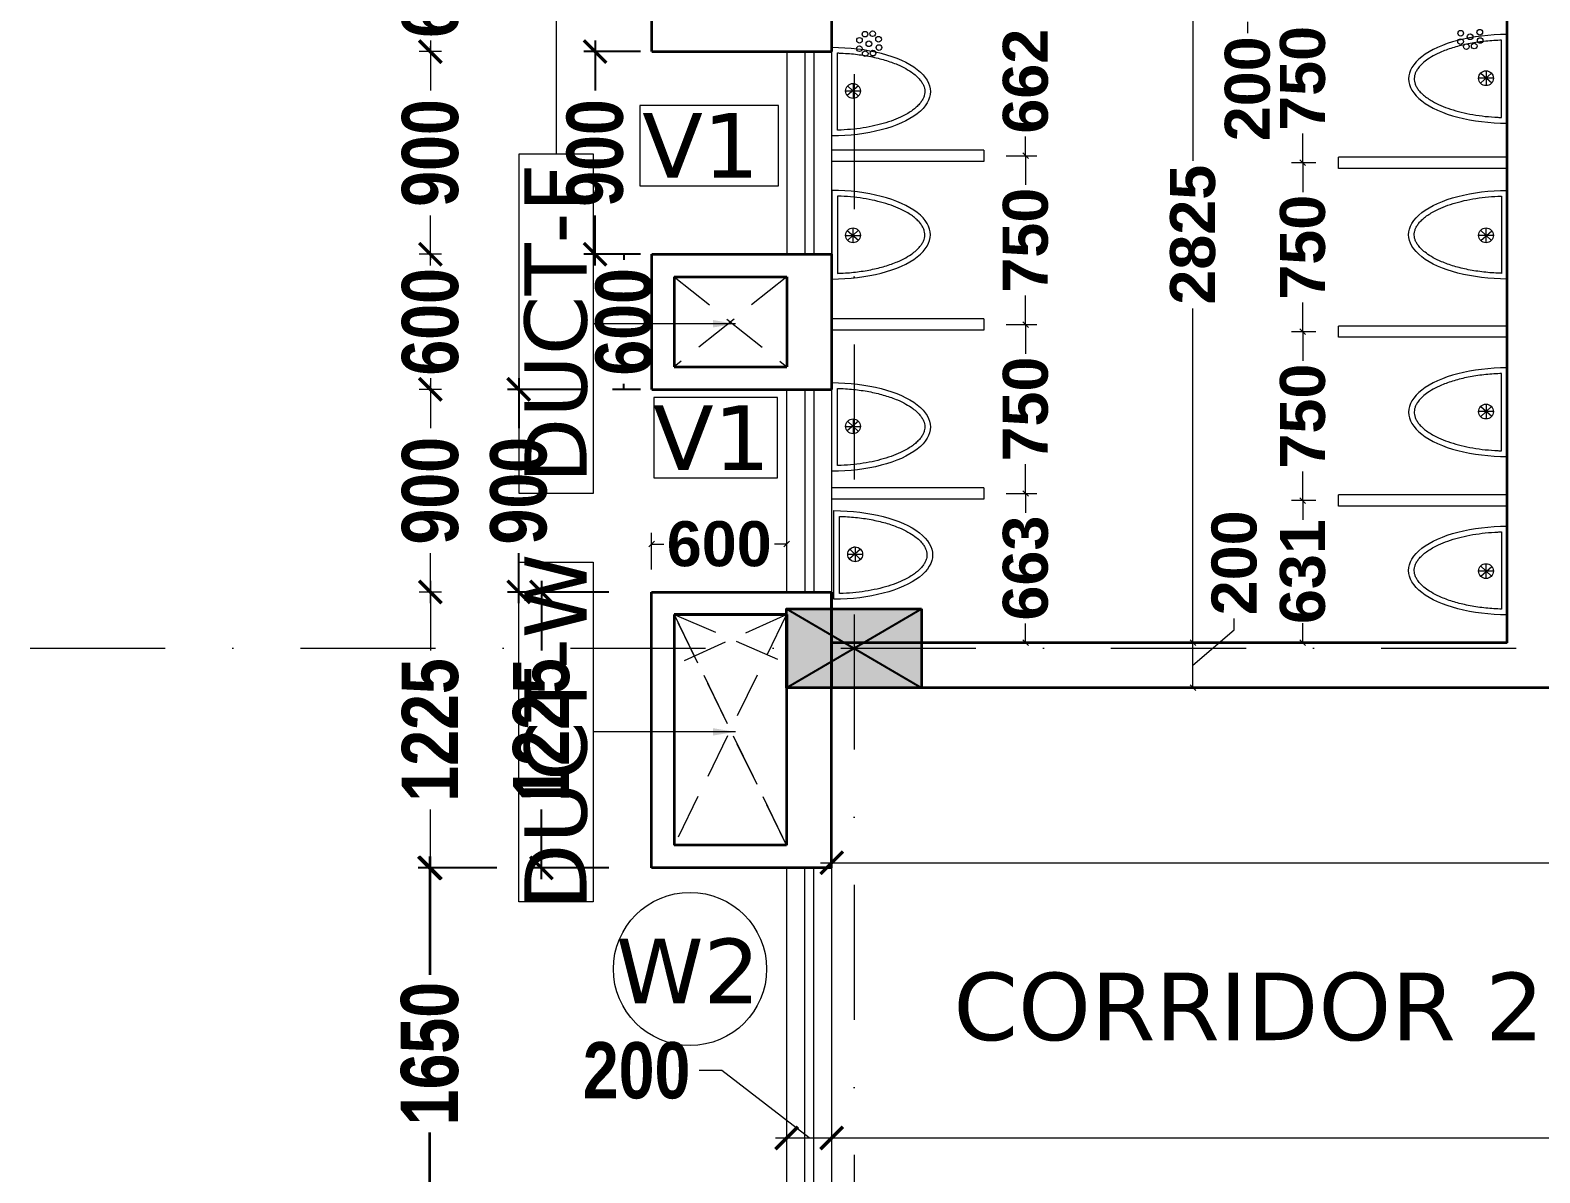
# Model space of a CAD drawing. Header units: millimetres. Extents: x -3092162 to 4513894, y -12317808 to 1849994.
# Drawn here: x -460174 to -453469, y -5834311 to -5829236 of the extents above; entities that cross this region are included whole.
import ezdxf

# ---------------------------------------------------------------- set-up
doc = ezdxf.new("R2010")
doc.units = ezdxf.units.MM
doc.header["$LTSCALE"] = 2
doc.header["$MEASUREMENT"] = 0
doc.header["$PDMODE"] = 34
doc.header["$PDSIZE"] = 500
doc.linetypes.add('DASHDOT', pattern=[1, 0.5, -0.25, 0, -0.25])
doc.linetypes.add('DASHED2', pattern=[0.375, 0.25, -0.125])
for name, color, linetype, lineweight in [('coloumn', 10, 'Continuous', 35), ('D DIM', 250, 'Continuous', 9), ('DUCT', 37, 'Continuous', 35), ('FIXTURE', 252, 'Continuous', 0), ('glass', 5, 'Continuous', 15), ('GRID', 251, 'DASHDOT', 5), ('SILL', 74, 'Continuous', 9), ('TEXT', 7, 'Continuous', 13), ('toi.dim.', 214, 'Continuous', 9), ('VENTI', 162, 'Continuous', 5), ('W2', 162, 'Continuous', 5), ('WAll', 250, 'Continuous', 35)]:
    doc.layers.add(name, color=color, linetype=linetype, lineweight=lineweight)
for name, color, linetype, lineweight, true_color in [('DOT', 7, 'DASHED2', 0, 0x89067c), ('duct text', 7, 'Continuous', 5, 0x30182a), ('partation wall', 7, 'Continuous', 20, 0x525023)]:
    doc.layers.add(name, color=color, linetype=linetype, lineweight=lineweight, true_color=true_color)
doc.styles.add('door', font='arial.ttf', dxfattribs={"height": 70})
doc.styles.add('INNER DIM', font='ARIALNB.TTF', dxfattribs={"height": 250})
doc.styles.add('int dim', font='arialbd.ttf', dxfattribs={"height": 200})
doc.styles.add('style2', font='verdana.ttf')
doc.dimstyles.new('DOOR', dxfattribs={"dimtxt": 100, "dimasz": 100, "dimexe": 25, "dimexo": 50, "dimgap": 25, "dimtad": 0, "dimtih": 1, "dimtoh": 1, "dimdec": 0, "dimzin": 3, "dimdsep": 46, "dimtxsty": 'door', "dimblk": 'OBLIQUE', "dimcen": 200, "dimclrd": 256, "dimclre": 256, "dimclrt": 256, "dimadec": 0, "dimazin": 0, "dimtfac": 1, "dimtdec": 0, "dimtofl": 0, "dimtmove": 2, "dimatfit": 3, "dimfxl": 300, "dimfxlon": 1, "dimfrac": 1, "dimtolj": 1, "dimtzin": 0, "dimlwd": -1, "dimlwe": -1, "dimarcsym": 0})
doc.dimstyles.new('external final', dxfattribs={"dimscale": 0, "dimtxt": 250, "dimasz": 100, "dimexe": 50, "dimexo": 50, "dimgap": 50, "dimtad": 0, "dimdec": 0, "dimzin": 0, "dimdsep": 46, "dimtxsty": 'INNER DIM', "dimblk": 'ARCHTICK', "dimcen": 100, "dimdle": 50, "dimclrd": 256, "dimclre": 256, "dimclrt": 256, "dimadec": 0, "dimazin": 0, "dimtfac": 1, "dimtdec": 0, "dimtix": 1, "dimtmove": 1, "dimatfit": 3, "dimfxl": 50, "dimfxlon": 1, "dimtolj": 1, "dimtzin": 0, "dimlwd": -1, "dimlwe": -1, "dimarcsym": 1})

# ---------------------------------------------------------------- blocks, each defined once
blk = doc.blocks.new('_Oblique')
at = {"color": 0, "linetype": 'ByBlock', "lineweight": -2}
blk.add_line((-0.5, -0.5), (0.5, 0.5), dxfattribs=at)
blk = doc.blocks.new('_ArchTick')
at = {"color": 0, "linetype": 'ByBlock', "const_width": 0.15}
blk.add_lwpolyline([(-0.5, -0.5), (0.5, 0.5)], dxfattribs=at)
blk = doc.blocks.new('*D351')
at = {"ltscale": 100, "transparency": 16777216}
for p, q in [((-458401.2, -5832906.2), (-458401.2, -5833431)), ((-458101.2, -5832956.2), (-458451.2, -5832956.2)), ((-458401.2, -5834656.2), (-458401.2, -5834131.4)), ((-458101.2, -5834606.2), (-458451.2, -5834606.2))]:
    blk.add_line(p, q, dxfattribs=at)
at = {"layer": 'Defpoints', "color": 0, "lineweight": 50, "ltscale": 100, "transparency": 16777216}
for p in [(-458401.2, -5832956.2), (-457414.3, -5832956.2), (-457414.3, -5834606.2)]:
    blk.add_point(p, dxfattribs=at)
at = {"ltscale": 100, "transparency": 16777216, "xscale": 100, "yscale": 100, "zscale": 100}
for p, rotation in [((-458401.2, -5832956.2), 90), ((-458401.2, -5834606.2), 270)]:
    blk.add_blockref('_ArchTick', p, dxfattribs=dict(at, rotation=rotation))
at = {"lineweight": 50, "ltscale": 100, "transparency": 16777216, "insert": (-458401.2, -5833781.2), "char_height": 250, "attachment_point": 5, "rotation": 90, "style": 'INNER DIM'}
blk.add_mtext('\\A1;1650', dxfattribs=at)
blk = doc.blocks.new('*D352')
at = {"ltscale": 100, "transparency": 16777216}
for p, q in [((-457903.5, -5831681.2), (-457903.5, -5831990.8)), ((-457603.5, -5831731.2), (-457953.5, -5831731.2)), ((-457903.5, -5833006.2), (-457903.5, -5832696.6)), ((-457603.5, -5832956.2), (-457953.5, -5832956.2))]:
    blk.add_line(p, q, dxfattribs=at)
at = {"layer": 'Defpoints', "color": 0, "lineweight": 50, "ltscale": 100, "transparency": 16777216}
for p in [(-457903.5, -5831731.2), (-457414.3, -5831731.2), (-457414.3, -5832956.2)]:
    blk.add_point(p, dxfattribs=at)
at = {"ltscale": 100, "transparency": 16777216, "xscale": 100, "yscale": 100, "zscale": 100}
for p, rotation in [((-457903.5, -5831731.2), 90), ((-457903.5, -5832956.2), 270)]:
    blk.add_blockref('_ArchTick', p, dxfattribs=dict(at, rotation=rotation))
at = {"lineweight": 50, "ltscale": 100, "transparency": 16777216, "insert": (-457903.5, -5832343.7), "char_height": 250, "attachment_point": 5, "rotation": 90, "style": 'INNER DIM'}
blk.add_mtext('\\A1;1225', dxfattribs=at)
blk = doc.blocks.new('*D353')
at = {"ltscale": 100, "transparency": 16777216}
for p, q in [((-458004.2, -5830781.2), (-458004.2, -5831003.8)), ((-457704.2, -5830831.2), (-458054.2, -5830831.2)), ((-458004.2, -5831781.2), (-458004.2, -5831558.6)), ((-457704.2, -5831731.2), (-458054.2, -5831731.2))]:
    blk.add_line(p, q, dxfattribs=at)
at = {"layer": 'Defpoints', "color": 0, "lineweight": 50, "ltscale": 100, "transparency": 16777216}
for p in [(-458004.2, -5830831.2), (-457413.6, -5830831.2), (-457413.9, -5831731.2)]:
    blk.add_point(p, dxfattribs=at)
at = {"ltscale": 100, "transparency": 16777216, "xscale": 100, "yscale": 100, "zscale": 100}
for p, rotation in [((-458004.2, -5830831.2), 90), ((-458004.2, -5831731.2), 270)]:
    blk.add_blockref('_ArchTick', p, dxfattribs=dict(at, rotation=rotation))
at = {"lineweight": 50, "ltscale": 100, "transparency": 16777216, "insert": (-458004.2, -5831281.2), "char_height": 250, "attachment_point": 5, "rotation": 90, "style": 'INNER DIM'}
blk.add_mtext('\\A1;900', dxfattribs=at)
blk = doc.blocks.new('*D354')
at = {"ltscale": 100, "transparency": 16777216}
for p, q in [((-457665.1, -5829281.2), (-457665.1, -5829503.8)), ((-457463.6, -5829331.2), (-457715.1, -5829331.2)), ((-457665.1, -5830281.2), (-457665.1, -5830058.6)), ((-457463.6, -5830231.2), (-457715.1, -5830231.2))]:
    blk.add_line(p, q, dxfattribs=at)
at = {"layer": 'Defpoints', "color": 0, "lineweight": 50, "ltscale": 100, "transparency": 16777216}
for p in [(-457665.1, -5829331.2), (-457413.6, -5829331.2), (-457413.6, -5830231.2)]:
    blk.add_point(p, dxfattribs=at)
at = {"ltscale": 100, "transparency": 16777216, "xscale": 100, "yscale": 100, "zscale": 100}
for p, rotation in [((-457665.1, -5829331.2), 90), ((-457665.1, -5830231.2), 270)]:
    blk.add_blockref('_ArchTick', p, dxfattribs=dict(at, rotation=rotation))
at = {"lineweight": 50, "ltscale": 100, "transparency": 16777216, "insert": (-457665.1, -5829781.2), "char_height": 250, "attachment_point": 5, "rotation": 90, "style": 'INNER DIM'}
blk.add_mtext('\\A1;900', dxfattribs=at)
blk = doc.blocks.new('*D355')
at = {"ltscale": 100, "transparency": 16777216}
for p, q in [((-457463.6, -5830231.2), (-457587.1, -5830231.2)), ((-457537.1, -5830231.2), (-457537.1, -5830255.3)), ((-457463.6, -5830831.2), (-457587.1, -5830831.2)), ((-457537.1, -5830831.2), (-457537.1, -5830807.1))]:
    blk.add_line(p, q, dxfattribs=at)
at = {"layer": 'Defpoints', "color": 0, "lineweight": 50, "ltscale": 100, "transparency": 16777216}
for p in [(-457537.1, -5830231.2), (-457413.6, -5830231.2), (-457413.6, -5830831.2)]:
    blk.add_point(p, dxfattribs=at)
at = {"lineweight": 50, "ltscale": 100, "transparency": 16777216, "insert": (-457537.1, -5830531.2), "char_height": 250, "attachment_point": 5, "rotation": 90, "style": 'INNER DIM'}
blk.add_mtext('\\A1;600', dxfattribs=at)

msp = doc.modelspace()

# ---------------------------------------------------------------- hatches: boundary and pattern name
at = {"layer": 'coloumn', "ltscale": 100}
msp.add_hatch(color=256, dxfattribs=at).paths.add_polyline_path([(-456214.7, -5831806.2), (-456214.7, -5832156.2), (-456814.7, -5832156.2), (-456814.7, -5831806.2)])

# ---------------------------------------------------------------- linework, layer by layer
at = {"layer": 'coloumn', "lineweight": 25, "ltscale": 100}
for p, q in [((-456814.7, -5832156.2), (-456214.7, -5831806.2)), ((-456814.7, -5831806.2), (-456214.7, -5832156.2))]:
    msp.add_line(p, q, dxfattribs=at)
at = {"layer": 'coloumn', "ltscale": 100}
msp.add_lwpolyline([(-456214.7, -5831806.2), (-456214.7, -5832156.2), (-456814.7, -5832156.2), (-456814.7, -5831806.2)], close=True, dxfattribs=at)
at = {"layer": 'D DIM', "ltscale": 100}
for p, q in [((-458396.7, -5829281.2), (-458396.7, -5829503.8)), ((-458396.7, -5829331.2), (-458396.7, -5829307.1)), ((-458346.7, -5829331.2), (-458446.7, -5829331.2)), ((-458346.7, -5829331.2), (-458446.7, -5829331.2)), ((-458396.7, -5830281.2), (-458396.7, -5830058.6)), ((-458346.7, -5830231.2), (-458446.7, -5830231.2)), ((-458346.7, -5830231.2), (-458446.7, -5830231.2)), ((-458396.7, -5830231.2), (-458396.7, -5830255.3)), ((-458396.7, -5830781.2), (-458396.7, -5831003.8)), ((-458346.7, -5830831.2), (-458446.7, -5830831.2)), ((-458346.7, -5830831.2), (-458446.7, -5830831.2)), ((-458396.7, -5830831.2), (-458396.7, -5830807.1)), ((-458396.7, -5831781.2), (-458396.7, -5831558.6)), ((-458396.7, -5831681.2), (-458396.7, -5831990.8)), ((-458346.7, -5831731.2), (-458446.7, -5831731.2)), ((-458346.7, -5831731.2), (-458446.7, -5831731.2)), ((-458396.7, -5833006.2), (-458396.7, -5832696.6)), ((-458396.7, -5832906.2), (-458396.7, -5833431)), ((-456613.9, -5832933.9), (-456613.9, -5832883.9)), ((-458346.7, -5832956.2), (-458446.7, -5832956.2)), ((-458346.7, -5832956.2), (-458446.7, -5832956.2)), ((-456663.9, -5832933.9), (-452200.7, -5832933.9)), ((-457102.3, -5833857.1), (-457202.3, -5833857.1)), ((-456713.9, -5834156), (-457102.3, -5833857.1)), ((-458396.7, -5834656.2), (-458396.7, -5834131.4)), ((-456813.9, -5834206), (-456813.9, -5834106)), ((-456613.9, -5834206), (-456613.9, -5834106)), ((-456613.9, -5834206), (-456613.9, -5834106)), ((-456863.9, -5834156), (-456563.9, -5834156)), ((-456663.9, -5834156), (-451534.1, -5834156))]:
    msp.add_line(p, q, dxfattribs=at)
at = {"layer": 'DOT', "ltscale": 400}
for p, q in [((-456813.6, -5830331.2), (-457313.6, -5830731.2)), ((-457313.6, -5830331.2), (-456813.6, -5830731.2)), ((-456814.3, -5831831.2), (-457314.3, -5832856.2)), ((-456814.3, -5832856.2), (-457314.3, -5831831.2)), ((-456814.3, -5831831.2), (-457314.3, -5832856.2)), ((-457314.3, -5831831.2), (-456814.3, -5832856.2)), ((-456813.9, -5831831.2), (-457313.9, -5832056.2)), ((-457313.9, -5831831.2), (-456813.9, -5832046.2))]:
    msp.add_line(p, q, dxfattribs=at)
at = {"layer": 'DUCT', "ltscale": 100}
for p, q in [((-457414.3, -5832956.2), (-457414.3, -5831731.2)), ((-457413.9, -5831731.2), (-456614.3, -5831731.2)), ((-456614.3, -5832956.2), (-456614.3, -5831731.2)), ((-457314.3, -5831831.2), (-457314.3, -5832856.2)), ((-457314.3, -5831831.2), (-456813.9, -5831831.2)), ((-456814.3, -5831831.2), (-456814.3, -5832856.2)), ((-456814.3, -5832856.2), (-457314.3, -5832856.2)), ((-456614.3, -5832956.2), (-457414.3, -5832956.2))]:
    msp.add_line(p, q, dxfattribs=at)
at = {"layer": 'duct text', "ltscale": 0.1}
for points in [[(-458002.9, -5831294), (-458002.9, -5829785.6), (-457673.7, -5829785.6), (-457673.7, -5831294)], [(-458003.3, -5833106.5), (-458003.3, -5831598.1), (-457674.1, -5831598.1), (-457674.1, -5833106.5)]]:
    msp.add_lwpolyline(points, close=True, dxfattribs=at)
at = {"layer": 'FIXTURE', "ltscale": 100}
for p, q in [((-453638.6, -5829623.3), (-453638.6, -5829280.4)), ((-453613.6, -5829648.6), (-453613.6, -5829255.1)), ((-456613.6, -5829705.2), (-456613.6, -5829311.7)), ((-456588.6, -5829679.9), (-456588.6, -5829337.1)), ((-453683.8, -5829426.4), (-453731.6, -5829471.8)), ((-453731.3, -5829426.1), (-453681.9, -5829469.7)), ((-453707.7, -5829416.1), (-453707.7, -5829482.1)), ((-456552.4, -5829505.7), (-456486.4, -5829505.7)), ((-456495.8, -5829482.7), (-456545.2, -5829526.3)), ((-456543.3, -5829483), (-456495.5, -5829528.5)), ((-456519.4, -5829472.7), (-456519.4, -5829538.7)), ((-453674.7, -5829449.1), (-453740.7, -5829449.1)), ((-456613.6, -5829947.6), (-456613.6, -5830341.1)), ((-456588.6, -5829972.9), (-456588.6, -5830315.8)), ((-453638.6, -5829972.9), (-453638.6, -5830315.8)), ((-453613.6, -5829947.6), (-453613.6, -5830341.1)), ((-456519.4, -5830180.1), (-456519.4, -5830114.1)), ((-453707.7, -5830180.1), (-453707.7, -5830114.1)), ((-456552.4, -5830147.1), (-456486.4, -5830147.1)), ((-456495.8, -5830170.1), (-456545.2, -5830126.5)), ((-456543.3, -5830169.8), (-456495.5, -5830124.4)), ((-453674.7, -5830147.1), (-453740.7, -5830147.1)), ((-453683.8, -5830169.8), (-453731.6, -5830124.4)), ((-453731.3, -5830170.1), (-453681.9, -5830126.5)), ((-453638.6, -5831103.8), (-453638.6, -5830761)), ((-453613.6, -5831129.2), (-453613.6, -5830735.7)), ((-456613.6, -5831194.9), (-456613.6, -5830801.4)), ((-456588.6, -5831169.5), (-456588.6, -5830826.7)), ((-453683.8, -5830906.9), (-453731.6, -5830952.4)), ((-453731.3, -5830906.6), (-453681.9, -5830950.2)), ((-453707.7, -5830896.7), (-453707.7, -5830962.7)), ((-456495.8, -5830972.3), (-456545.2, -5831015.9)), ((-456543.3, -5830972.6), (-456495.5, -5831018.1)), ((-456519.4, -5830962.4), (-456519.4, -5831028.4)), ((-453674.7, -5830929.7), (-453740.7, -5830929.7)), ((-456552.4, -5830995.4), (-456486.4, -5830995.4)), ((-456604.1, -5831763.3), (-456604.1, -5831369.8)), ((-456579.1, -5831737.9), (-456579.1, -5831395.1)), ((-453613.6, -5831438.8), (-453613.6, -5831832.3)), ((-453638.6, -5831464.1), (-453638.6, -5831806.9)), ((-456542.9, -5831563.8), (-456476.9, -5831563.8)), ((-456486.3, -5831540.7), (-456535.7, -5831584.3)), ((-456533.9, -5831541), (-456486, -5831586.5)), ((-456509.9, -5831530.8), (-456509.9, -5831596.8)), ((-453674.7, -5831638.3), (-453740.7, -5831638.3)), ((-453683.8, -5831661), (-453731.6, -5831615.5)), ((-453731.3, -5831661.3), (-453681.9, -5831617.7)), ((-453707.7, -5831671.3), (-453707.7, -5831605.3))]:
    msp.add_line(p, q, dxfattribs=at)
at = {"layer": 'FIXTURE', "ltscale": 15000}
for centre in [(-456466.4, -5829253.6), (-456432.2, -5829251.5), (-453820.3, -5829249.3), (-453735.6, -5829244.9), (-456491.3, -5829318), (-456490.7, -5829280.6), (-456449, -5829296.3), (-456406, -5829276.1), (-456404.2, -5829312.9), (-453821, -5829286.7), (-453795, -5829308.9), (-453778.6, -5829265.1), (-453760.3, -5829306.3), (-453733.8, -5829281.6), (-456465.3, -5829340.1), (-456430.7, -5829337.6)]:
    msp.add_circle(centre, 12.5, dxfattribs=at)
at = {"layer": 'FIXTURE', "ltscale": 100}
for centre in [(-453707.7, -5829449.1), (-456519.4, -5829505.7), (-456519.4, -5830147.1), (-453707.7, -5830147.1), (-453707.7, -5830929.7), (-456519.4, -5830995.4), (-456509.9, -5831563.8), (-453707.7, -5831638.3)]:
    msp.add_circle(centre, 33, dxfattribs=at)
for centre, major_axis in [((-453613.6, -5829451.9), (438.1, 0)), ((-456613.6, -5830144.3), (-438.1, 0)), ((-453613.6, -5830932.4), (438.1, 0))]:
    msp.add_ellipse(centre, major_axis=major_axis, ratio=0.449067, start_param=1.570796, end_param=4.712389, dxfattribs=at)
at = {"layer": 'FIXTURE', "ltscale": 100, "extrusion": (0, 0, -1)}
for centre, start_param, end_param in [((-456613.6, -5829508.5), 1.570796, 4.712389), ((-453613.6, -5830144.3), 4.712389, 7.853982), ((-456613.6, -5830998.1), 1.570796, 4.712389), ((-456604.1, -5831566.5), 1.570796, 4.712389), ((-453613.6, -5831635.5), 4.712389, 7.853982)]:
    msp.add_ellipse(centre, major_axis=(-438.1, 0), ratio=0.449067, start_param=start_param, end_param=end_param, dxfattribs=at)
at = {"layer": 'FIXTURE', "ltscale": 100}
for points in [[(-453638.6, -5829280.4), (-453641.2, -5829280.5), (-453643.9, -5829280.6), (-453670.7, -5829281.5), (-453694.7, -5829283.3), (-453741.6, -5829288.6), (-453764.5, -5829292.2), (-453808.5, -5829301), (-453829.6, -5829306.2), (-453869.4, -5829318.1), (-453888, -5829324.8), (-453918.4, -5829337.7), (-453930.8, -5829343.7), (-453953.4, -5829356.3), (-453963.7, -5829362.8), (-453980.3, -5829375.1), (-453987, -5829380.7), (-453998.9, -5829392.1), (-454004, -5829397.8), (-454011.8, -5829408.1), (-454014.8, -5829412.7), (-454019.8, -5829421.8), (-454021.7, -5829426.3), (-454024.6, -5829435.1), (-454025.6, -5829439.5), (-454026.7, -5829448), (-454026.8, -5829452.3), (-454026.2, -5829460.8), (-454025.5, -5829465.1), (-454023, -5829473.8), (-454021.4, -5829478.3), (-454017, -5829487.3), (-454014.3, -5829491.9), (-454007.8, -5829501.2), (-454004, -5829505.9), (-453995.2, -5829515.3), (-453990.3, -5829520), (-453979.3, -5829529.3), (-453973.3, -5829534), (-453960.2, -5829543), (-453953.1, -5829547.5), (-453934.2, -5829558.3), (-453921.8, -5829564.4), (-453895, -5829576.1), (-453880.7, -5829581.5), (-453850.4, -5829591.6), (-453834.4, -5829596.1), (-453801.1, -5829604.3), (-453783.8, -5829607.9), (-453748.1, -5829614), (-453729.8, -5829616.6), (-453692.6, -5829620.5), (-453673.7, -5829621.9), (-453649.3, -5829623), (-453643.9, -5829623.1), (-453638.6, -5829623.3)], [(-456588.6, -5829337.1), (-456585.9, -5829337.1), (-456583.2, -5829337.2), (-456556.4, -5829338.2), (-456532.4, -5829339.9), (-456485.5, -5829345.2), (-456462.6, -5829348.8), (-456418.6, -5829357.6), (-456397.5, -5829362.8), (-456357.7, -5829374.7), (-456339.1, -5829381.4), (-456308.7, -5829394.3), (-456296.3, -5829400.4), (-456273.7, -5829412.9), (-456263.4, -5829419.5), (-456246.8, -5829431.7), (-456240.1, -5829437.4), (-456228.2, -5829448.7), (-456223.1, -5829454.4), (-456215.3, -5829464.7), (-456212.3, -5829469.3), (-456207.3, -5829478.5), (-456205.4, -5829482.9), (-456202.5, -5829491.8), (-456201.5, -5829496.1), (-456200.4, -5829504.6), (-456200.3, -5829508.9), (-456200.9, -5829517.4), (-456201.6, -5829521.7), (-456204.1, -5829530.4), (-456205.7, -5829534.9), (-456210.1, -5829543.9), (-456212.8, -5829548.5), (-456219.3, -5829557.8), (-456223.1, -5829562.5), (-456231.9, -5829571.9), (-456236.8, -5829576.6), (-456247.8, -5829586), (-456253.8, -5829590.6), (-456266.9, -5829599.7), (-456274, -5829604.1), (-456292.9, -5829614.9), (-456305.3, -5829621.1), (-456332.1, -5829632.7), (-456346.4, -5829638.2), (-456376.7, -5829648.2), (-456392.7, -5829652.8), (-456426, -5829660.9), (-456443.3, -5829664.5), (-456479, -5829670.7), (-456497.3, -5829673.2), (-456534.5, -5829677.1), (-456553.4, -5829678.5), (-456577.8, -5829679.6), (-456583.2, -5829679.8), (-456588.6, -5829679.9)], [(-456588.6, -5830315.8), (-456585.9, -5830315.7), (-456583.2, -5830315.6), (-456556.4, -5830314.7), (-456532.4, -5830312.9), (-456485.5, -5830307.6), (-456462.6, -5830304), (-456418.6, -5830295.2), (-456397.5, -5830290), (-456357.7, -5830278.1), (-456339.1, -5830271.4), (-456308.7, -5830258.5), (-456296.3, -5830252.5), (-456273.7, -5830239.9), (-456263.4, -5830233.4), (-456246.8, -5830221.1), (-456240.1, -5830215.5), (-456228.2, -5830204.1), (-456223.1, -5830198.4), (-456215.3, -5830188.1), (-456212.3, -5830183.5), (-456207.3, -5830174.4), (-456205.4, -5830169.9), (-456202.5, -5830161.1), (-456201.5, -5830156.7), (-456200.4, -5830148.2), (-456200.3, -5830143.9), (-456200.9, -5830135.4), (-456201.6, -5830131.1), (-456204.1, -5830122.4), (-456205.7, -5830117.9), (-456210.1, -5830108.9), (-456212.8, -5830104.3), (-456219.3, -5830095), (-456223.1, -5830090.3), (-456231.9, -5830080.9), (-456236.8, -5830076.2), (-456247.8, -5830066.9), (-456253.8, -5830062.2), (-456266.9, -5830053.2), (-456274, -5830048.7), (-456292.9, -5830037.9), (-456305.3, -5830031.8), (-456332.1, -5830020.1), (-456346.4, -5830014.7), (-456376.7, -5830004.6), (-456392.7, -5830000.1), (-456426, -5829991.9), (-456443.3, -5829988.3), (-456479, -5829982.2), (-456497.3, -5829979.6), (-456534.5, -5829975.7), (-456553.4, -5829974.3), (-456577.8, -5829973.2), (-456583.2, -5829973.1), (-456588.6, -5829972.9)], [(-453638.6, -5830315.8), (-453641.2, -5830315.7), (-453643.9, -5830315.6), (-453670.7, -5830314.7), (-453694.7, -5830312.9), (-453741.6, -5830307.6), (-453764.5, -5830304), (-453808.5, -5830295.2), (-453829.6, -5830290), (-453869.4, -5830278.1), (-453888, -5830271.4), (-453918.4, -5830258.5), (-453930.8, -5830252.5), (-453953.4, -5830239.9), (-453963.7, -5830233.4), (-453980.3, -5830221.1), (-453987, -5830215.5), (-453998.9, -5830204.1), (-454004, -5830198.4), (-454011.8, -5830188.1), (-454014.8, -5830183.5), (-454019.8, -5830174.4), (-454021.7, -5830169.9), (-454024.6, -5830161.1), (-454025.6, -5830156.7), (-454026.7, -5830148.2), (-454026.8, -5830143.9), (-454026.2, -5830135.4), (-454025.5, -5830131.1), (-454023, -5830122.4), (-454021.4, -5830117.9), (-454017, -5830108.9), (-454014.3, -5830104.3), (-454007.8, -5830095), (-454004, -5830090.3), (-453995.2, -5830080.9), (-453990.3, -5830076.2), (-453979.3, -5830066.9), (-453973.3, -5830062.2), (-453960.2, -5830053.2), (-453953.1, -5830048.7), (-453934.2, -5830037.9), (-453921.8, -5830031.8), (-453895, -5830020.1), (-453880.7, -5830014.7), (-453850.4, -5830004.6), (-453834.4, -5830000.1), (-453801.1, -5829991.9), (-453783.8, -5829988.3), (-453748.1, -5829982.2), (-453729.8, -5829979.6), (-453692.6, -5829975.7), (-453673.7, -5829974.3), (-453649.3, -5829973.2), (-453643.9, -5829973.1), (-453638.6, -5829972.9)], [(-453638.6, -5830761), (-453641.2, -5830761.1), (-453643.9, -5830761.1), (-453670.7, -5830762.1), (-453694.7, -5830763.8), (-453741.6, -5830769.2), (-453764.5, -5830772.7), (-453808.5, -5830781.5), (-453829.6, -5830786.7), (-453869.4, -5830798.6), (-453888, -5830805.3), (-453918.4, -5830818.3), (-453930.8, -5830824.3), (-453953.4, -5830836.8), (-453963.7, -5830843.4), (-453980.3, -5830855.6), (-453987, -5830861.3), (-453998.9, -5830872.6), (-454004, -5830878.3), (-454011.8, -5830888.6), (-454014.8, -5830893.3), (-454019.8, -5830902.4), (-454021.7, -5830906.9), (-454024.6, -5830915.7), (-454025.6, -5830920), (-454026.7, -5830928.6), (-454026.8, -5830932.8), (-454026.2, -5830941.3), (-454025.5, -5830945.6), (-454023, -5830954.4), (-454021.4, -5830958.8), (-454017, -5830967.8), (-454014.3, -5830972.4), (-454007.8, -5830981.7), (-454004, -5830986.4), (-453995.2, -5830995.8), (-453990.3, -5831000.6), (-453979.3, -5831009.9), (-453973.3, -5831014.5), (-453960.2, -5831023.6), (-453953.1, -5831028), (-453934.2, -5831038.8), (-453921.8, -5831045), (-453895, -5831056.6), (-453880.7, -5831062.1), (-453850.4, -5831072.1), (-453834.4, -5831076.7), (-453801.1, -5831084.9), (-453783.8, -5831088.5), (-453748.1, -5831094.6), (-453729.8, -5831097.1), (-453692.6, -5831101), (-453673.7, -5831102.4), (-453649.3, -5831103.5), (-453643.9, -5831103.7), (-453638.6, -5831103.8)], [(-456588.6, -5830826.7), (-456585.9, -5830826.8), (-456583.2, -5830826.8), (-456556.4, -5830827.8), (-456532.4, -5830829.5), (-456485.5, -5830834.9), (-456462.6, -5830838.4), (-456418.6, -5830847.2), (-456397.5, -5830852.4), (-456357.7, -5830864.3), (-456339.1, -5830871), (-456308.7, -5830884), (-456296.3, -5830890), (-456273.7, -5830902.5), (-456263.4, -5830909.1), (-456246.8, -5830921.3), (-456240.1, -5830927), (-456228.2, -5830938.3), (-456223.1, -5830944), (-456215.3, -5830954.3), (-456212.3, -5830959), (-456207.3, -5830968.1), (-456205.4, -5830972.6), (-456202.5, -5830981.4), (-456201.5, -5830985.7), (-456200.4, -5830994.3), (-456200.3, -5830998.5), (-456200.9, -5831007), (-456201.6, -5831011.3), (-456204.1, -5831020.1), (-456205.7, -5831024.5), (-456210.1, -5831033.5), (-456212.8, -5831038.1), (-456219.3, -5831047.4), (-456223.1, -5831052.1), (-456231.9, -5831061.5), (-456236.8, -5831066.2), (-456247.8, -5831075.6), (-456253.8, -5831080.2), (-456266.9, -5831089.3), (-456274, -5831093.7), (-456292.9, -5831104.5), (-456305.3, -5831110.7), (-456332.1, -5831122.3), (-456346.4, -5831127.8), (-456376.7, -5831137.8), (-456392.7, -5831142.4), (-456426, -5831150.6), (-456443.3, -5831154.2), (-456479, -5831160.3), (-456497.3, -5831162.8), (-456534.5, -5831166.7), (-456553.4, -5831168.1), (-456577.8, -5831169.2), (-456583.2, -5831169.4), (-456588.6, -5831169.5)], [(-456579.1, -5831395.1), (-456576.4, -5831395.2), (-456573.7, -5831395.3), (-456546.9, -5831396.2), (-456522.9, -5831398), (-456476, -5831403.3), (-456453.1, -5831406.8), (-456409.1, -5831415.6), (-456388, -5831420.8), (-456348.2, -5831432.7), (-456329.6, -5831439.4), (-456299.2, -5831452.4), (-456286.8, -5831458.4), (-456264.2, -5831471), (-456253.9, -5831477.5), (-456237.3, -5831489.7), (-456230.6, -5831495.4), (-456218.7, -5831506.7), (-456213.6, -5831512.4), (-456205.8, -5831522.7), (-456202.8, -5831527.4), (-456197.9, -5831536.5), (-456195.9, -5831541), (-456193, -5831549.8), (-456192, -5831554.1), (-456190.9, -5831562.7), (-456190.8, -5831566.9), (-456191.4, -5831575.5), (-456192.2, -5831579.7), (-456194.6, -5831588.5), (-456196.2, -5831592.9), (-456200.6, -5831601.9), (-456203.3, -5831606.5), (-456209.8, -5831615.8), (-456213.6, -5831620.5), (-456222.4, -5831629.9), (-456227.3, -5831634.7), (-456238.3, -5831644), (-456244.3, -5831648.6), (-456257.4, -5831657.7), (-456264.5, -5831662.1), (-456283.4, -5831672.9), (-456295.8, -5831679.1), (-456322.6, -5831690.7), (-456336.9, -5831696.2), (-456367.2, -5831706.2), (-456383.2, -5831710.8), (-456416.5, -5831719), (-456433.8, -5831722.6), (-456469.5, -5831728.7), (-456487.8, -5831731.2), (-456525, -5831735.2), (-456543.9, -5831736.6), (-456568.3, -5831737.6), (-456573.7, -5831737.8), (-456579.1, -5831737.9)], [(-453638.6, -5831806.9), (-453641.2, -5831806.9), (-453643.9, -5831806.8), (-453670.7, -5831805.8), (-453694.7, -5831804.1), (-453741.6, -5831798.8), (-453764.5, -5831795.2), (-453808.5, -5831786.4), (-453829.6, -5831781.2), (-453869.4, -5831769.3), (-453888, -5831762.6), (-453918.4, -5831749.7), (-453930.8, -5831743.6), (-453953.4, -5831731.1), (-453963.7, -5831724.5), (-453980.3, -5831712.3), (-453987, -5831706.6), (-453998.9, -5831695.3), (-454004, -5831689.6), (-454011.8, -5831679.3), (-454014.8, -5831674.7), (-454019.8, -5831665.5), (-454021.7, -5831661.1), (-454024.6, -5831652.2), (-454025.6, -5831647.9), (-454026.7, -5831639.4), (-454026.8, -5831635.1), (-454026.2, -5831626.6), (-454025.5, -5831622.3), (-454023, -5831613.6), (-454021.4, -5831609.1), (-454017, -5831600.1), (-454014.3, -5831595.5), (-454007.8, -5831586.2), (-454004, -5831581.5), (-453995.2, -5831572.1), (-453990.3, -5831567.4), (-453979.3, -5831558), (-453973.3, -5831553.4), (-453960.2, -5831544.3), (-453953.1, -5831539.9), (-453934.2, -5831529.1), (-453921.8, -5831522.9), (-453895, -5831511.3), (-453880.7, -5831505.8), (-453850.4, -5831495.8), (-453834.4, -5831491.2), (-453801.1, -5831483.1), (-453783.8, -5831479.5), (-453748.1, -5831473.3), (-453729.8, -5831470.8), (-453692.6, -5831466.9), (-453673.7, -5831465.5), (-453649.3, -5831464.4), (-453643.9, -5831464.2), (-453638.6, -5831464.1)]]:
    msp.add_open_spline(points, degree=3, knots=[1.629393, 1.629393, 1.629393, 1.629393, 1.648181, 1.648181, 1.818462, 1.818462, 1.988743, 1.988743, 2.159025, 2.159025, 2.329306, 2.329306, 2.461629, 2.461629, 2.593951, 2.593951, 2.703241, 2.703241, 2.812532, 2.812532, 2.903056, 2.903056, 2.993581, 2.993581, 3.084106, 3.084106, 3.17463, 3.17463, 3.265155, 3.265155, 3.35568, 3.35568, 3.446205, 3.446205, 3.536729, 3.536729, 3.627254, 3.627254, 3.717779, 3.717779, 3.808303, 3.808303, 3.942921, 3.942921, 4.077539, 4.077539, 4.212157, 4.212157, 4.346775, 4.346775, 4.481393, 4.481393, 4.616011, 4.616011, 4.653792, 4.653792, 4.653792, 4.653792], dxfattribs=at)
at = {"layer": 'glass', "ltscale": 100}
for p, q in [((-456733.6, -5829331.2), (-456733.6, -5830231.2)), ((-456693.6, -5829331.2), (-456693.6, -5830231.2)), ((-456733.6, -5830831.2), (-456733.6, -5831731.2)), ((-456693.6, -5830831.2), (-456693.6, -5831731.2)), ((-456734.3, -5832956.2), (-456734.3, -5834606.2)), ((-456694.3, -5832956.2), (-456694.3, -5834606.2))]:
    msp.add_line(p, q, dxfattribs=at)
at = {"layer": 'GRID', "color": 5, "ltscale": 600}
msp.add_line((-456514.3, -5807829.3), (-456514.3, -5892623.2), dxfattribs=at)
at = {"layer": 'GRID', "color": 6, "ltscale": 600}
msp.add_line((-460174.2, -5831981.2), (-367334.7, -5831981.2), dxfattribs=at)
at = {"layer": 'partation wall', "ltscale": 100}
for p, q in [((-455938.6, -5829768.6), (-456613.6, -5829768.6)), ((-455938.6, -5829768.6), (-455938.6, -5829818.6)), ((-455938.6, -5829818.6), (-456613.6, -5829818.6)), ((-454363.6, -5829849.9), (-454363.6, -5829799.9)), ((-453613.6, -5829799.9), (-454363.6, -5829799.9)), ((-453613.6, -5829849.9), (-454363.6, -5829849.9)), ((-455938.6, -5830518.6), (-456613.6, -5830518.6)), ((-455938.6, -5830568.6), (-456613.6, -5830568.6)), ((-455938.6, -5830518.6), (-455938.6, -5830568.6)), ((-454363.6, -5830599.9), (-454363.6, -5830549.9)), ((-453613.6, -5830549.9), (-454363.6, -5830549.9)), ((-453613.6, -5830599.9), (-454363.6, -5830599.9)), ((-455938.6, -5831268.6), (-456613.6, -5831268.6)), ((-455938.6, -5831318.6), (-456613.6, -5831318.6)), ((-455938.6, -5831268.6), (-455938.6, -5831318.6)), ((-454363.6, -5831349.9), (-454363.6, -5831299.9)), ((-453613.6, -5831299.9), (-454363.6, -5831299.9)), ((-453613.6, -5831349.9), (-454363.6, -5831349.9))]:
    msp.add_line(p, q, dxfattribs=at)
at = {"layer": 'SILL', "ltscale": 100}
for p, q in [((-456613.6, -5830231.2), (-456613.6, -5822206.2)), ((-456813.6, -5829331.2), (-456813.6, -5830231.2)), ((-456813.6, -5831731.2), (-456813.6, -5830831.2)), ((-456613.6, -5831731.2), (-456613.6, -5830831.2)), ((-456814.3, -5832956.2), (-456814.3, -5834606.2)), ((-456614.3, -5832956.2), (-456614.3, -5834606.2))]:
    msp.add_line(p, q, dxfattribs=at)
at = {"layer": 'toi.dim.', "color": 214, "ltscale": 100}
for p, q in [((-455009.9, -5829131.2), (-455009.9, -5829816.1)), ((-454766.9, -5829198.5), (-454766.9, -5829248.5)), ((-455752.7, -5829793.6), (-455752.7, -5829707.5)), ((-454521.8, -5829824.9), (-454521.8, -5829695.2)), ((-455838.6, -5829793.6), (-455702.7, -5829793.6)), ((-455838.6, -5829793.6), (-455702.7, -5829793.6)), ((-455752.7, -5829793.6), (-455752.7, -5829923.4)), ((-454463.6, -5829824.9), (-454571.8, -5829824.9)), ((-454463.6, -5829824.9), (-454571.8, -5829824.9)), ((-454521.8, -5829824.9), (-454521.8, -5829954.7)), ((-455752.7, -5830543.6), (-455752.7, -5830413.9)), ((-454521.8, -5830574.9), (-454521.8, -5830445.2)), ((-455009.9, -5831956.2), (-455009.9, -5830472.3)), ((-455838.6, -5830543.6), (-455702.7, -5830543.6)), ((-455838.6, -5830543.6), (-455702.7, -5830543.6)), ((-455752.7, -5830543.6), (-455752.7, -5830673.4)), ((-454463.6, -5830574.9), (-454571.8, -5830574.9)), ((-454463.6, -5830574.9), (-454571.8, -5830574.9)), ((-454521.8, -5830574.9), (-454521.8, -5830704.7)), ((-455752.7, -5831293.6), (-455752.7, -5831163.9)), ((-454521.8, -5831324.9), (-454521.8, -5831195.2)), ((-455838.6, -5831293.6), (-455702.7, -5831293.6)), ((-455838.6, -5831293.6), (-455702.7, -5831293.6)), ((-455752.7, -5831293.6), (-455752.7, -5831378.8)), ((-454463.6, -5831324.9), (-454571.8, -5831324.9)), ((-454463.6, -5831324.9), (-454571.8, -5831324.9)), ((-454521.8, -5831324.9), (-454521.8, -5831411.1)), ((-457413.9, -5831631.2), (-457413.9, -5831468.1)), ((-457413.9, -5831518.1), (-457359, -5831518.1)), ((-456813.6, -5831518.1), (-456868.5, -5831518.1)), ((-456813.6, -5831631.2), (-456813.6, -5831468.1)), ((-454825.8, -5831899.3), (-454825.8, -5831849.3)), ((-455752.7, -5831956.2), (-455752.7, -5831871.1)), ((-455009.9, -5832056.2), (-454825.8, -5831899.3)), ((-454521.8, -5831956.2), (-454521.8, -5831870)), ((-455838.6, -5831956.2), (-455702.7, -5831956.2)), ((-455606.7, -5831956.2), (-454959.9, -5831956.2)), ((-455606.7, -5831956.2), (-454959.9, -5831956.2)), ((-455009.9, -5832156.2), (-455009.9, -5831956.2)), ((-454525.2, -5831956.2), (-454571.8, -5831956.2)), ((-455606.7, -5832156.2), (-454959.9, -5832156.2))]:
    msp.add_line(p, q, dxfattribs=at)
at = {"layer": 'VENTI', "ltscale": 100}
for p, q in [((-456850.4, -5829569.9), (-457466.6, -5829569.9)), ((-457466.6, -5829569.9), (-457466.6, -5829927.1)), ((-456850.4, -5829927.1), (-456850.4, -5829569.9)), ((-457466.6, -5829927.1), (-456850.4, -5829927.1)), ((-456854.8, -5830867.5), (-457403.9, -5830867.5)), ((-457403.9, -5830867.5), (-457403.9, -5831224.7)), ((-456854.8, -5831224.7), (-456854.8, -5830867.5)), ((-457403.9, -5831224.7), (-456854.8, -5831224.7))]:
    msp.add_line(p, q, dxfattribs=at)
at = {"layer": 'W2', "lineweight": 15, "ltscale": 100}
msp.add_circle((-457243.5, -5833405.3), 340.1, dxfattribs=at)
at = {"layer": 'WAll', "ltscale": 100}
for p, q in [((-453613.6, -5831956.2), (-453613.6, -5828556.2)), ((-457413.6, -5829331.2), (-457413.6, -5828731.2)), ((-456613.6, -5829331.2), (-456613.6, -5828731.2)), ((-457413.6, -5829331.2), (-456613.6, -5829331.2)), ((-457413.6, -5830831.2), (-457413.6, -5830231.2)), ((-457413.6, -5830231.2), (-456613.6, -5830231.2)), ((-456613.6, -5830831.2), (-456613.6, -5830231.2)), ((-457313.6, -5830331.2), (-457313.6, -5830731.2)), ((-457313.6, -5830331.2), (-456813.6, -5830331.2)), ((-456813.6, -5830331.2), (-456813.6, -5830731.2)), ((-457313.6, -5830731.2), (-456813.6, -5830731.2)), ((-457413.6, -5830831.2), (-456613.6, -5830831.2)), ((-457413.9, -5831731.2), (-456613.9, -5831731.2)), ((-457413.9, -5832156.2), (-457413.9, -5831731.2)), ((-456613.9, -5832156.2), (-456613.9, -5831731.2)), ((-456813.9, -5831831.2), (-457313.9, -5831831.2)), ((-457313.9, -5831831.2), (-457313.9, -5832056.2)), ((-456813.9, -5831831.2), (-456813.9, -5832156.2)), ((-453613.9, -5831956.2), (-456613.9, -5831956.2)), ((-453613.6, -5831956.2), (-456213.9, -5831956.2)), ((-453413.6, -5832156.2), (-456813.9, -5832156.2))]:
    msp.add_line(p, q, dxfattribs=at)

# ---------------------------------------------------------------- block references
at = {"layer": 'D DIM', "ltscale": 100, "xscale": 100, "yscale": 100, "zscale": 100}
for p, rotation in [((-458396.7, -5829331.2), 90), ((-458396.7, -5830231.2), 270), ((-458396.7, -5830831.2), 90), ((-458396.7, -5831731.2), 90), ((-458396.7, -5831731.2), 270), ((-458396.7, -5832956.2), 270), ((-458396.7, -5832956.2), 90), ((-456613.9, -5832933.9), 180), ((-456813.9, -5834156), 180), ((-456613.9, -5834156), 180)]:
    msp.add_blockref('_ArchTick', p, dxfattribs=dict(at, rotation=rotation))
msp.add_blockref('_ArchTick', (-456613.9, -5834156), dxfattribs=at)
at = {"layer": 'toi.dim.', "color": 214, "ltscale": 100, "xscale": 25, "yscale": 25, "zscale": 25}
for p, rotation in [((-455752.7, -5829793.6), 90), ((-455752.7, -5829793.6), 270), ((-454521.8, -5829824.9), 270), ((-454521.8, -5829824.9), 90), ((-455752.7, -5830543.6), 90), ((-455752.7, -5830543.6), 270), ((-454521.8, -5830574.9), 270), ((-454521.8, -5830574.9), 90), ((-455752.7, -5831293.6), 90), ((-455752.7, -5831293.6), 270), ((-454521.8, -5831324.9), 270), ((-454521.8, -5831324.9), 90), ((-457413.9, -5831518.1), 180), ((-455752.7, -5831956.2), 270), ((-455009.9, -5831956.2), 270), ((-455009.9, -5831956.2), 90), ((-454521.8, -5831956.2), 270), ((-455009.9, -5832156.2), 270)]:
    msp.add_blockref('_Oblique', p, dxfattribs=dict(at, rotation=rotation))
msp.add_blockref('_Oblique', (-456813.6, -5831518.1), dxfattribs=at)

# ---------------------------------------------------------------- texts
at = {"layer": 'D DIM', "ltscale": 100, "char_height": 250, "attachment_point": 5, "rotation": 90, "style": 'INNER DIM'}
for s, insert in [('\\A1;600', (-458396.7, -5829031.2)), ('\\A1;900', (-458396.7, -5829781.2)), ('\\A1;600', (-458396.7, -5830531.2)), ('\\A1;900', (-458396.7, -5831281.2)), ('\\A1;1225', (-458396.7, -5832343.7)), ('\\A1;1650', (-458396.7, -5833781.2))]:
    msp.add_mtext(s, dxfattribs=dict(at, insert=insert))
at = {"layer": 'D DIM', "ltscale": 100, "insert": (-457480.7, -5833857.1), "char_height": 250, "attachment_point": 5, "style": 'INNER DIM'}
msp.add_mtext('\\A1;200', dxfattribs=at)
at = {"layer": 'duct text', "ltscale": 0.1, "char_height": 276.639, "width": 1547.237, "attachment_point": 5, "rotation": 90, "style": 'style2'}
for s, insert in [('\\pt3043;DUCT-F', (-457838.2, -5830538.4)), ('\\pt3043;DUCT-W', (-457838.5, -5832350.9))]:
    msp.add_mtext(s, dxfattribs=dict(at, insert=insert))
at = {"layer": 'TEXT', "lineweight": 50, "style": 'style2'}
msp.add_text('CORRIDOR 2700 MM WD.', height=300, dxfattribs=at).set_placement((-456073.7, -5833721.7))
at = {"layer": 'toi.dim.', "ltscale": 100, "char_height": 200, "attachment_point": 5, "rotation": 90, "style": 'int dim'}
for s, insert in [('\\A1;662', (-455752.7, -5829462.4)), ('\\A1;750', (-454521.8, -5829449.9)), ('\\A1;200', (-454766.9, -5829496.2)), ('\\A1;2825', (-455009.9, -5830144.2)), ('\\A1;750', (-455752.7, -5830168.6)), ('\\A1;750', (-454521.8, -5830199.9)), ('\\A1;750', (-455752.7, -5830918.6)), ('\\A1;750', (-454521.8, -5830949.9)), ('\\A1;200', (-454825.8, -5831601.6)), ('\\A1;663', (-455752.7, -5831624.9)), ('\\A1;631', (-454521.8, -5831640.6))]:
    msp.add_mtext(s, dxfattribs=dict(at, insert=insert))
at = {"layer": 'toi.dim.', "ltscale": 100, "insert": (-457113.7, -5831518.1), "char_height": 200, "attachment_point": 5, "style": 'int dim'}
msp.add_mtext('\\A1;600', dxfattribs=at)
at = {"layer": 'VENTI', "lineweight": 50, "style": 'style2'}
for p in [(-457455.7, -5829891.4), (-457407.7, -5831189)]:
    msp.add_text('V1', height=287, dxfattribs=at).set_placement(p)
at = {"layer": 'W2', "lineweight": 50, "style": 'style2'}
msp.add_text('W2', height=287, dxfattribs=at).set_placement((-457572.5, -5833557.4))

# ---------------------------------------------------------------- dimensions: what is measured, and where the dimension line sits
at = {"color": 3, "lineweight": 50, "ltscale": 100}
for base, p1, p2, picture, middle in [((-457665.1, -5829331.2), (-457413.6, -5830231.2), (-457413.6, -5829331.2), '*D354', (-457665.1, -5829781.2)), ((-457537.1, -5830231.2), (-457413.6, -5830831.2), (-457413.6, -5830231.2), '*D355', (-457537.1, -5830531.2)), ((-458004.2, -5830831.2), (-457413.9, -5831731.2), (-457413.6, -5830831.2), '*D353', (-458004.2, -5831281.2)), ((-457903.5, -5831731.2), (-457414.3, -5832956.2), (-457414.3, -5831731.2), '*D352', (-457903.5, -5832343.7)), ((-458401.2, -5832956.2), (-457414.3, -5834606.2), (-457414.3, -5832956.2), '*D351', (-458401.2, -5833781.2))]:
    dim = msp.add_linear_dim(base=base, p1=p1, p2=p2, angle=90, dimstyle='external final', override={"dimscale": 1, "dimfxl": 300}, dxfattribs=at)
    dim.commit()
    dim.dimension.update_dxf_attribs({"geometry": picture, "text_midpoint": middle})

# ---------------------------------------------------------------- leaders
at = {"layer": 'duct text', "ltscale": 0.1}
for points in [[(-457041.6, -5829033.6), (-457838.3, -5829033.6), (-457838.3, -5829785.6)], [(-457041.6, -5830539.8), (-457545, -5830539.8), (-457673.7, -5830539.8)], [(-457042, -5832352.3), (-457545.4, -5832352.3), (-457674.1, -5832352.3)]]:
    msp.add_leader(points, dimstyle='DOOR', dxfattribs=at)

doc.saveas('drawing.dxf')
